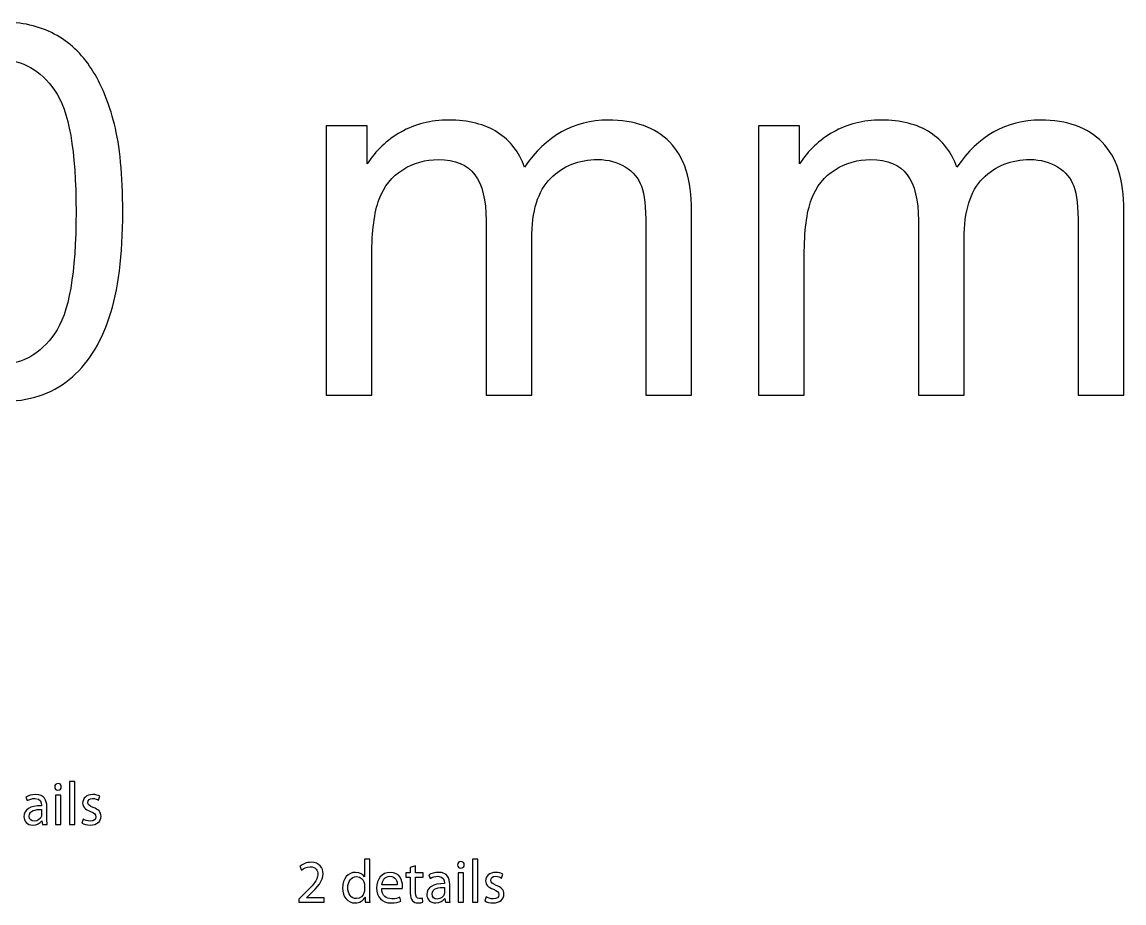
# Model space of a CAD drawing. Header units: millimetres. Extents: x 3373 to 5945, y -463 to 413.
# Drawn here: x 3479.5 to 3606.8, y 266.2 to 368 of the extents above; entities that cross this region are included whole.
import ezdxf

# ---------------------------------------------------------------- set-up
doc = ezdxf.new("R2010")
doc.units = ezdxf.units.MM
doc.header["$MEASUREMENT"] = 0
doc.layers.add('Layer 1', color=7, linetype='Continuous')

msp = doc.modelspace()

# ---------------------------------------------------------------- linework, layer by layer
at = {"layer": 'Layer 1', "color": 250}
for points, knots in [([(3463.1854, 346.1171), (3463.1854, 351.1847), (3463.7052, 355.2828), (3464.7447, 358.3814), (3464.7447, 358.3814), (3465.7942, 361.49), (3467.3435, 363.8788), (3469.4026, 365.5481), (3469.4026, 365.5481), (3471.4516, 367.2173), (3474.0404, 368.0469), (3477.159, 368.0469), (3477.159, 368.0469), (3479.4579, 368.0469), (3481.477, 367.5871), (3483.2261, 366.6576), (3483.2261, 366.6576), (3484.9653, 365.728), (3486.4047, 364.3886), (3487.5242, 362.6394), (3487.5242, 362.6394), (3488.6436, 360.9002), (3489.5232, 358.7712), (3490.1629, 356.2624), (3490.1629, 356.2624), (3490.8126, 353.7535), (3491.1325, 350.3651), (3491.1325, 346.1171), (3491.1325, 346.1171), (3491.1325, 341.0794), (3490.6127, 337.0013), (3489.5832, 333.9027), (3489.5832, 333.9027), (3488.5537, 330.7942), (3487.0044, 328.4053), (3484.9453, 326.7261), (3484.9453, 326.7261), (3482.8963, 325.0468), (3480.2975, 324.2072), (3477.159, 324.2072), (3477.159, 324.2072), (3473.0309, 324.2072), (3469.7824, 325.6766), (3467.4235, 328.6252), (3467.4235, 328.6252), (3464.5948, 332.2235), (3463.1854, 338.0508), (3463.1854, 346.1171)], [0, 0, 0, 0, 0.07692308, 0.07692308, 0.07692308, 0.07692308, 0.15384615, 0.15384615, 0.15384615, 0.15384615, 0.23076923, 0.23076923, 0.23076923, 0.23076923, 0.30769231, 0.30769231, 0.30769231, 0.30769231, 0.38461538, 0.38461538, 0.38461538, 0.38461538, 0.46153846, 0.46153846, 0.46153846, 0.46153846, 0.53846154, 0.53846154, 0.53846154, 0.53846154, 0.61538462, 0.61538462, 0.61538462, 0.61538462, 0.69230769, 0.69230769, 0.69230769, 0.69230769, 0.76923077, 0.76923077, 0.76923077, 0.76923077, 0.84615385, 0.84615385, 0.84615385, 0.84615385, 1, 1, 1, 1]), ([(3468.5829, 346.0971), (3468.5829, 339.0304), (3469.4026, 334.3325), (3471.0518, 332.0136), (3471.0518, 332.0136), (3472.701, 329.6847), (3474.7401, 328.5252), (3477.159, 328.5252), (3477.159, 328.5252), (3479.5778, 328.5252), (3481.6169, 329.6947), (3483.2661, 332.0236), (3483.2661, 332.0236), (3484.9154, 334.3625), (3485.735, 339.0504), (3485.735, 346.0971), (3485.735, 346.0971), (3485.735, 353.1638), (3484.9154, 357.8616), (3483.2661, 360.1806), (3483.2661, 360.1806), (3481.6269, 362.5095), (3479.5678, 363.6689), (3477.099, 363.6689), (3477.099, 363.6689), (3474.6801, 363.6689), (3472.741, 362.6394), (3471.2917, 360.5904), (3471.2917, 360.5904), (3469.4825, 357.9816), (3468.5829, 353.1438), (3468.5829, 346.0971)], [0, 0, 0, 0, 0.11111111, 0.11111111, 0.11111111, 0.11111111, 0.22222222, 0.22222222, 0.22222222, 0.22222222, 0.33333333, 0.33333333, 0.33333333, 0.33333333, 0.44444444, 0.44444444, 0.44444444, 0.44444444, 0.55555556, 0.55555556, 0.55555556, 0.55555556, 0.66666667, 0.66666667, 0.66666667, 0.66666667, 0.77777778, 0.77777778, 0.77777778, 0.77777778, 1, 1, 1, 1]), ([(3514.6415, 324.9269), (3514.6415, 324.9269), (3514.6415, 356.0525), (3514.6415, 356.0525), (3514.6415, 356.0525), (3514.6415, 356.0525), (3519.3793, 356.0525), (3519.3793, 356.0525), (3519.3793, 356.0525), (3519.3793, 356.0525), (3519.3793, 351.6545), (3519.3793, 351.6545), (3519.3793, 351.6545), (3520.3488, 353.1738), (3521.6482, 354.4032), (3523.2675, 355.3228), (3523.2675, 355.3228), (3524.8867, 356.2524), (3526.7259, 356.7122), (3528.7949, 356.7122), (3528.7949, 356.7122), (3531.0938, 356.7122), (3532.983, 356.2324), (3534.4523, 355.2828), (3534.4523, 355.2828), (3535.9216, 354.3233), (3536.9611, 352.9939), (3537.5608, 351.2747), (3537.5608, 351.2747), (3540.0397, 354.903), (3543.2482, 356.7122), (3547.2064, 356.7122), (3547.2064, 356.7122), (3550.3049, 356.7122), (3552.6938, 355.8626), (3554.3531, 354.1534), (3554.3531, 354.1534), (3556.0223, 352.4441), (3556.8619, 349.8154), (3556.8619, 346.267), (3556.8619, 346.267), (3556.8619, 346.267), (3556.8619, 324.9269), (3556.8619, 324.9269), (3556.8619, 324.9269), (3556.8619, 324.9269), (3551.5843, 324.9269), (3551.5843, 324.9269), (3551.5843, 324.9269), (3551.5843, 324.9269), (3551.5843, 344.5178), (3551.5843, 344.5178), (3551.5843, 344.5178), (3551.5843, 346.6168), (3551.4044, 348.1361), (3551.0646, 349.0657), (3551.0646, 349.0657), (3550.7247, 349.9953), (3550.105, 350.7349), (3549.1954, 351.3047), (3549.1954, 351.3047), (3548.2959, 351.8744), (3547.2364, 352.1543), (3546.0269, 352.1543), (3546.0269, 352.1543), (3543.8279, 352.1543), (3542.0088, 351.4246), (3540.5595, 349.9753), (3540.5595, 349.9753), (3539.1101, 348.516), (3538.3905, 346.187), (3538.3905, 342.9885), (3538.3905, 342.9885), (3538.3905, 342.9885), (3538.3905, 324.9269), (3538.3905, 324.9269), (3538.3905, 324.9269), (3538.3905, 324.9269), (3533.1129, 324.9269), (3533.1129, 324.9269), (3533.1129, 324.9269), (3533.1129, 324.9269), (3533.1129, 345.1275), (3533.1129, 345.1275), (3533.1129, 345.1275), (3533.1129, 347.4665), (3532.6831, 349.2256), (3531.8235, 350.3951), (3531.8235, 350.3951), (3530.9639, 351.5646), (3529.5546, 352.1543), (3527.6055, 352.1543), (3527.6055, 352.1543), (3526.1261, 352.1543), (3524.7568, 351.7645), (3523.4974, 350.9848), (3523.4974, 350.9848), (3522.2379, 350.2052), (3521.3284, 349.0657), (3520.7586, 347.5564), (3520.7586, 347.5564), (3520.1989, 346.0571), (3519.919, 343.8881), (3519.919, 341.0594), (3519.919, 341.0594), (3519.919, 341.0594), (3519.919, 324.9269), (3519.919, 324.9269), (3519.919, 324.9269), (3519.919, 324.9269), (3514.6415, 324.9269), (3514.6415, 324.9269)], [0, 0, 0, 0, 0.03448276, 0.03448276, 0.03448276, 0.03448276, 0.06896552, 0.06896552, 0.06896552, 0.06896552, 0.10344828, 0.10344828, 0.10344828, 0.10344828, 0.13793103, 0.13793103, 0.13793103, 0.13793103, 0.17241379, 0.17241379, 0.17241379, 0.17241379, 0.20689655, 0.20689655, 0.20689655, 0.20689655, 0.24137931, 0.24137931, 0.24137931, 0.24137931, 0.27586207, 0.27586207, 0.27586207, 0.27586207, 0.31034483, 0.31034483, 0.31034483, 0.31034483, 0.34482759, 0.34482759, 0.34482759, 0.34482759, 0.37931034, 0.37931034, 0.37931034, 0.37931034, 0.4137931, 0.4137931, 0.4137931, 0.4137931, 0.44827586, 0.44827586, 0.44827586, 0.44827586, 0.48275862, 0.48275862, 0.48275862, 0.48275862, 0.51724138, 0.51724138, 0.51724138, 0.51724138, 0.55172414, 0.55172414, 0.55172414, 0.55172414, 0.5862069, 0.5862069, 0.5862069, 0.5862069, 0.62068966, 0.62068966, 0.62068966, 0.62068966, 0.65517241, 0.65517241, 0.65517241, 0.65517241, 0.68965517, 0.68965517, 0.68965517, 0.68965517, 0.72413793, 0.72413793, 0.72413793, 0.72413793, 0.75862069, 0.75862069, 0.75862069, 0.75862069, 0.79310345, 0.79310345, 0.79310345, 0.79310345, 0.82758621, 0.82758621, 0.82758621, 0.82758621, 0.86206897, 0.86206897, 0.86206897, 0.86206897, 0.89655172, 0.89655172, 0.89655172, 0.89655172, 0.93103448, 0.93103448, 0.93103448, 0.93103448, 1, 1, 1, 1]), ([(3564.5983, 324.9269), (3564.5983, 324.9269), (3564.5983, 356.0525), (3564.5983, 356.0525), (3564.5983, 356.0525), (3564.5983, 356.0525), (3569.3361, 356.0525), (3569.3361, 356.0525), (3569.3361, 356.0525), (3569.3361, 356.0525), (3569.3361, 351.6545), (3569.3361, 351.6545), (3569.3361, 351.6545), (3570.3056, 353.1738), (3571.605, 354.4032), (3573.2243, 355.3228), (3573.2243, 355.3228), (3574.8435, 356.2524), (3576.6827, 356.7122), (3578.7517, 356.7122), (3578.7517, 356.7122), (3581.0506, 356.7122), (3582.9398, 356.2324), (3584.4091, 355.2828), (3584.4091, 355.2828), (3585.8784, 354.3233), (3586.9179, 352.9939), (3587.5176, 351.2747), (3587.5176, 351.2747), (3589.9965, 354.903), (3593.205, 356.7122), (3597.1632, 356.7122), (3597.1632, 356.7122), (3600.2617, 356.7122), (3602.6506, 355.8626), (3604.3099, 354.1534), (3604.3099, 354.1534), (3605.9791, 352.4441), (3606.8186, 349.8154), (3606.8186, 346.267), (3606.8186, 346.267), (3606.8186, 346.267), (3606.8186, 324.9269), (3606.8186, 324.9269), (3606.8186, 324.9269), (3606.8186, 324.9269), (3601.5411, 324.9269), (3601.5411, 324.9269), (3601.5411, 324.9269), (3601.5411, 324.9269), (3601.5411, 344.5178), (3601.5411, 344.5178), (3601.5411, 344.5178), (3601.5411, 346.6168), (3601.3612, 348.1361), (3601.0214, 349.0657), (3601.0214, 349.0657), (3600.6815, 349.9953), (3600.0618, 350.7349), (3599.1522, 351.3047), (3599.1522, 351.3047), (3598.2527, 351.8744), (3597.1932, 352.1543), (3595.9837, 352.1543), (3595.9837, 352.1543), (3593.7847, 352.1543), (3591.9656, 351.4246), (3590.5163, 349.9753), (3590.5163, 349.9753), (3589.0669, 348.516), (3588.3473, 346.187), (3588.3473, 342.9885), (3588.3473, 342.9885), (3588.3473, 342.9885), (3588.3473, 324.9269), (3588.3473, 324.9269), (3588.3473, 324.9269), (3588.3473, 324.9269), (3583.0697, 324.9269), (3583.0697, 324.9269), (3583.0697, 324.9269), (3583.0697, 324.9269), (3583.0697, 345.1275), (3583.0697, 345.1275), (3583.0697, 345.1275), (3583.0697, 347.4665), (3582.6399, 349.2256), (3581.7803, 350.3951), (3581.7803, 350.3951), (3580.9207, 351.5646), (3579.5114, 352.1543), (3577.5623, 352.1543), (3577.5623, 352.1543), (3576.0829, 352.1543), (3574.7136, 351.7645), (3573.4542, 350.9848), (3573.4542, 350.9848), (3572.1947, 350.2052), (3571.2852, 349.0657), (3570.7154, 347.5564), (3570.7154, 347.5564), (3570.1557, 346.0571), (3569.8758, 343.8881), (3569.8758, 341.0594), (3569.8758, 341.0594), (3569.8758, 341.0594), (3569.8758, 324.9269), (3569.8758, 324.9269), (3569.8758, 324.9269), (3569.8758, 324.9269), (3564.5983, 324.9269), (3564.5983, 324.9269)], [0, 0, 0, 0, 0.03448276, 0.03448276, 0.03448276, 0.03448276, 0.06896552, 0.06896552, 0.06896552, 0.06896552, 0.10344828, 0.10344828, 0.10344828, 0.10344828, 0.13793103, 0.13793103, 0.13793103, 0.13793103, 0.17241379, 0.17241379, 0.17241379, 0.17241379, 0.20689655, 0.20689655, 0.20689655, 0.20689655, 0.24137931, 0.24137931, 0.24137931, 0.24137931, 0.27586207, 0.27586207, 0.27586207, 0.27586207, 0.31034483, 0.31034483, 0.31034483, 0.31034483, 0.34482759, 0.34482759, 0.34482759, 0.34482759, 0.37931034, 0.37931034, 0.37931034, 0.37931034, 0.4137931, 0.4137931, 0.4137931, 0.4137931, 0.44827586, 0.44827586, 0.44827586, 0.44827586, 0.48275862, 0.48275862, 0.48275862, 0.48275862, 0.51724138, 0.51724138, 0.51724138, 0.51724138, 0.55172414, 0.55172414, 0.55172414, 0.55172414, 0.5862069, 0.5862069, 0.5862069, 0.5862069, 0.62068966, 0.62068966, 0.62068966, 0.62068966, 0.65517241, 0.65517241, 0.65517241, 0.65517241, 0.68965517, 0.68965517, 0.68965517, 0.68965517, 0.72413793, 0.72413793, 0.72413793, 0.72413793, 0.75862069, 0.75862069, 0.75862069, 0.75862069, 0.79310345, 0.79310345, 0.79310345, 0.79310345, 0.82758621, 0.82758621, 0.82758621, 0.82758621, 0.86206897, 0.86206897, 0.86206897, 0.86206897, 0.89655172, 0.89655172, 0.89655172, 0.89655172, 0.93103448, 0.93103448, 0.93103448, 0.93103448, 1, 1, 1, 1])]:
    msp.add_open_spline(points, degree=3, knots=knots, dxfattribs=at)
at = {"layer": 'Layer 1', "color": 251}
for points, knots in [([(3484.9901, 280.2833), (3484.9901, 280.2833), (3485.606, 280.2833), (3485.606, 280.2833), (3485.606, 280.2833), (3485.606, 280.2833), (3485.606, 275.3147), (3485.606, 275.3147), (3485.606, 275.3147), (3485.606, 275.3147), (3484.9901, 275.3147), (3484.9901, 275.3147), (3484.9901, 275.3147), (3484.9901, 275.3147), (3484.9901, 280.2833), (3484.9901, 280.2833)], [0, 0, 0, 0, 0.2, 0.2, 0.2, 0.2, 0.4, 0.4, 0.4, 0.4, 0.6, 0.6, 0.6, 0.6, 1, 1, 1, 1]), ([(3484.0379, 279.6532), (3484.0379, 279.4433), (3483.8908, 279.2754), (3483.646, 279.2754), (3483.646, 279.2754), (3483.422, 279.2754), (3483.2749, 279.4433), (3483.2749, 279.6532), (3483.2749, 279.6532), (3483.2749, 279.8631), (3483.4291, 280.0381), (3483.6598, 280.0381), (3483.6598, 280.0381), (3483.8838, 280.0381), (3484.0379, 279.8702), (3484.0379, 279.6532)], [0, 0, 0, 0, 0.2, 0.2, 0.2, 0.2, 0.4, 0.4, 0.4, 0.4, 0.6, 0.6, 0.6, 0.6, 1, 1, 1, 1]), ([(3482.3572, 276.1261), (3482.3572, 275.8323), (3482.3714, 275.5455), (3482.4063, 275.3147), (3482.4063, 275.3147), (3482.4063, 275.3147), (3481.8535, 275.3147), (3481.8535, 275.3147), (3481.8535, 275.3147), (3481.8535, 275.3147), (3481.8044, 275.7416), (3481.8044, 275.7416), (3481.8044, 275.7416), (3481.8044, 275.7416), (3481.7836, 275.7416), (3481.7836, 275.7416), (3481.7836, 275.7416), (3481.5945, 275.4756), (3481.2308, 275.2375), (3480.7479, 275.2375), (3480.7479, 275.2375), (3480.0621, 275.2375), (3479.7121, 275.7204), (3479.7121, 276.2104), (3479.7121, 276.2104), (3479.7121, 277.0289), (3480.4399, 277.4769), (3481.7483, 277.4699), (3481.7483, 277.4699), (3481.7483, 277.4699), (3481.7483, 277.5401), (3481.7483, 277.5401), (3481.7483, 277.5401), (3481.7483, 277.8128), (3481.6714, 278.3236), (3480.9786, 278.3165), (3480.9786, 278.3165), (3480.6569, 278.3165), (3480.3281, 278.2259), (3480.0899, 278.0646), (3480.0899, 278.0646), (3480.0899, 278.0646), (3479.9499, 278.4774), (3479.9499, 278.4774), (3479.9499, 278.4774), (3480.23, 278.6527), (3480.6427, 278.7716), (3481.0696, 278.7716), (3481.0696, 278.7716), (3482.1054, 278.7716), (3482.3572, 278.0646), (3482.3572, 277.393), (3482.3572, 277.393), (3482.3572, 277.393), (3482.3572, 276.1261), (3482.3572, 276.1261)], [0, 0, 0, 0, 0.06666667, 0.06666667, 0.06666667, 0.06666667, 0.13333333, 0.13333333, 0.13333333, 0.13333333, 0.2, 0.2, 0.2, 0.2, 0.26666667, 0.26666667, 0.26666667, 0.26666667, 0.33333333, 0.33333333, 0.33333333, 0.33333333, 0.4, 0.4, 0.4, 0.4, 0.46666667, 0.46666667, 0.46666667, 0.46666667, 0.53333333, 0.53333333, 0.53333333, 0.53333333, 0.6, 0.6, 0.6, 0.6, 0.66666667, 0.66666667, 0.66666667, 0.66666667, 0.73333333, 0.73333333, 0.73333333, 0.73333333, 0.8, 0.8, 0.8, 0.8, 0.86666667, 0.86666667, 0.86666667, 0.86666667, 1, 1, 1, 1]), ([(3483.3521, 278.7014), (3483.3521, 278.7014), (3483.9681, 278.7014), (3483.9681, 278.7014), (3483.9681, 278.7014), (3483.9681, 278.7014), (3483.9681, 275.3144), (3483.9681, 275.3144), (3483.9681, 275.3144), (3483.9681, 275.3144), (3483.3521, 275.3144), (3483.3521, 275.3144), (3483.3521, 275.3144), (3483.3521, 275.3144), (3483.3521, 278.7014), (3483.3521, 278.7014)], [0, 0, 0, 0, 0.2, 0.2, 0.2, 0.2, 0.4, 0.4, 0.4, 0.4, 0.6, 0.6, 0.6, 0.6, 1, 1, 1, 1]), ([(3486.5579, 275.9375), (3486.747, 275.8256), (3487.0687, 275.6993), (3487.3767, 275.6993), (3487.3767, 275.6993), (3487.8176, 275.6993), (3488.0275, 275.9163), (3488.0275, 276.2031), (3488.0275, 276.2031), (3488.0275, 276.4973), (3487.8526, 276.6511), (3487.4045, 276.8191), (3487.4045, 276.8191), (3486.7889, 277.0431), (3486.5018, 277.3719), (3486.5018, 277.7779), (3486.5018, 277.7779), (3486.5018, 278.3237), (3486.9498, 278.7717), (3487.6705, 278.7717), (3487.6705, 278.7717), (3488.0134, 278.7717), (3488.3144, 278.6807), (3488.4964, 278.5614), (3488.4964, 278.5614), (3488.4964, 278.5614), (3488.3493, 278.1138), (3488.3493, 278.1138), (3488.3493, 278.1138), (3488.2163, 278.1977), (3487.9715, 278.3166), (3487.6564, 278.3166), (3487.6564, 278.3166), (3487.2927, 278.3166), (3487.0966, 278.1067), (3487.0966, 277.8548), (3487.0966, 277.8548), (3487.0966, 277.5751), (3487.2927, 277.4491), (3487.7337, 277.2741), (3487.7337, 277.2741), (3488.3144, 277.0572), (3488.6223, 276.763), (3488.6223, 276.2592), (3488.6223, 276.2592), (3488.6223, 275.6577), (3488.1535, 275.2376), (3487.3626, 275.2376), (3487.3626, 275.2376), (3486.9918, 275.2376), (3486.6489, 275.3356), (3486.4108, 275.4753), (3486.4108, 275.4753), (3486.4108, 275.4753), (3486.5579, 275.9375), (3486.5579, 275.9375)], [0, 0, 0, 0, 0.06666667, 0.06666667, 0.06666667, 0.06666667, 0.13333333, 0.13333333, 0.13333333, 0.13333333, 0.2, 0.2, 0.2, 0.2, 0.26666667, 0.26666667, 0.26666667, 0.26666667, 0.33333333, 0.33333333, 0.33333333, 0.33333333, 0.4, 0.4, 0.4, 0.4, 0.46666667, 0.46666667, 0.46666667, 0.46666667, 0.53333333, 0.53333333, 0.53333333, 0.53333333, 0.6, 0.6, 0.6, 0.6, 0.66666667, 0.66666667, 0.66666667, 0.66666667, 0.73333333, 0.73333333, 0.73333333, 0.73333333, 0.8, 0.8, 0.8, 0.8, 0.86666667, 0.86666667, 0.86666667, 0.86666667, 1, 1, 1, 1]), ([(3481.7625, 277.043), (3481.0908, 277.0571), (3480.3281, 276.9382), (3480.3281, 276.2803), (3480.3281, 276.2803), (3480.3281, 275.8742), (3480.5937, 275.6926), (3480.9017, 275.6926), (3480.9017, 275.6926), (3481.3497, 275.6926), (3481.6365, 275.9723), (3481.7342, 276.2591), (3481.7342, 276.2591), (3481.7554, 276.3293), (3481.7625, 276.3992), (3481.7625, 276.4553), (3481.7625, 276.4553), (3481.7625, 276.4553), (3481.7625, 277.043), (3481.7625, 277.043)], [0, 0, 0, 0, 0.16666667, 0.16666667, 0.16666667, 0.16666667, 0.33333333, 0.33333333, 0.33333333, 0.33333333, 0.5, 0.5, 0.5, 0.5, 0.66666667, 0.66666667, 0.66666667, 0.66666667, 1, 1, 1, 1]), ([(3519.6811, 271.2831), (3519.6811, 271.2831), (3519.6811, 267.1895), (3519.6811, 267.1895), (3519.6811, 267.1895), (3519.6811, 266.8885), (3519.6952, 266.5456), (3519.7093, 266.3146), (3519.7093, 266.3146), (3519.7093, 266.3146), (3519.1636, 266.3146), (3519.1636, 266.3146), (3519.1636, 266.3146), (3519.1636, 266.3146), (3519.1354, 266.9023), (3519.1354, 266.9023), (3519.1354, 266.9023), (3519.1354, 266.9023), (3519.1145, 266.9023), (3519.1145, 266.9023), (3519.1145, 266.9023), (3518.9325, 266.5245), (3518.5265, 266.2377), (3517.9737, 266.2377), (3517.9737, 266.2377), (3517.1549, 266.2377), (3516.5185, 266.9305), (3516.5185, 267.9592), (3516.5185, 267.9592), (3516.511, 269.086), (3517.2177, 269.7714), (3518.0365, 269.7714), (3518.0365, 269.7714), (3518.5614, 269.7714), (3518.9043, 269.5266), (3519.0585, 269.2606), (3519.0585, 269.2606), (3519.0585, 269.2606), (3519.0726, 269.2606), (3519.0726, 269.2606), (3519.0726, 269.2606), (3519.0726, 269.2606), (3519.0726, 271.2831), (3519.0726, 271.2831), (3519.0726, 271.2831), (3519.0726, 271.2831), (3519.6811, 271.2831), (3519.6811, 271.2831)], [0, 0, 0, 0, 0.07692308, 0.07692308, 0.07692308, 0.07692308, 0.15384615, 0.15384615, 0.15384615, 0.15384615, 0.23076923, 0.23076923, 0.23076923, 0.23076923, 0.30769231, 0.30769231, 0.30769231, 0.30769231, 0.38461538, 0.38461538, 0.38461538, 0.38461538, 0.46153846, 0.46153846, 0.46153846, 0.46153846, 0.53846154, 0.53846154, 0.53846154, 0.53846154, 0.61538462, 0.61538462, 0.61538462, 0.61538462, 0.69230769, 0.69230769, 0.69230769, 0.69230769, 0.76923077, 0.76923077, 0.76923077, 0.76923077, 0.84615385, 0.84615385, 0.84615385, 0.84615385, 1, 1, 1, 1]), ([(3531.5468, 271.2832), (3531.5468, 271.2832), (3532.1624, 271.2832), (3532.1624, 271.2832), (3532.1624, 271.2832), (3532.1624, 271.2832), (3532.1624, 266.3147), (3532.1624, 266.3147), (3532.1624, 266.3147), (3532.1624, 266.3147), (3531.5468, 266.3147), (3531.5468, 266.3147), (3531.5468, 266.3147), (3531.5468, 266.3147), (3531.5468, 271.2832), (3531.5468, 271.2832)], [0, 0, 0, 0, 0.2, 0.2, 0.2, 0.2, 0.4, 0.4, 0.4, 0.4, 0.6, 0.6, 0.6, 0.6, 1, 1, 1, 1]), ([(3511.4924, 266.3146), (3511.4924, 266.3146), (3511.4924, 266.6924), (3511.4924, 266.6924), (3511.4924, 266.6924), (3511.4924, 266.6924), (3511.9754, 267.1613), (3511.9754, 267.1613), (3511.9754, 267.1613), (3513.137, 268.2669), (3513.6686, 268.855), (3513.6686, 269.5408), (3513.6686, 269.5408), (3513.6686, 270.0025), (3513.4516, 270.4294), (3512.773, 270.4294), (3512.773, 270.4294), (3512.3603, 270.4294), (3512.0174, 270.2195), (3511.8074, 270.0445), (3511.8074, 270.0445), (3511.8074, 270.0445), (3511.6113, 270.4784), (3511.6113, 270.4784), (3511.6113, 270.4784), (3511.9193, 270.7374), (3512.3744, 270.9402), (3512.8919, 270.9402), (3512.8919, 270.9402), (3513.8718, 270.9402), (3514.2846, 270.2685), (3514.2846, 269.6177), (3514.2846, 269.6177), (3514.2846, 268.7777), (3513.6757, 268.099), (3512.7173, 267.1754), (3512.7173, 267.1754), (3512.7173, 267.1754), (3512.3603, 266.8395), (3512.3603, 266.8395), (3512.3603, 266.8395), (3512.3603, 266.8395), (3512.3603, 266.8254), (3512.3603, 266.8254), (3512.3603, 266.8254), (3512.3603, 266.8254), (3514.3964, 266.8254), (3514.3964, 266.8254), (3514.3964, 266.8254), (3514.3964, 266.8254), (3514.3964, 266.3146), (3514.3964, 266.3146), (3514.3964, 266.3146), (3514.3964, 266.3146), (3511.4924, 266.3146), (3511.4924, 266.3146)], [0, 0, 0, 0, 0.06666667, 0.06666667, 0.06666667, 0.06666667, 0.13333333, 0.13333333, 0.13333333, 0.13333333, 0.2, 0.2, 0.2, 0.2, 0.26666667, 0.26666667, 0.26666667, 0.26666667, 0.33333333, 0.33333333, 0.33333333, 0.33333333, 0.4, 0.4, 0.4, 0.4, 0.46666667, 0.46666667, 0.46666667, 0.46666667, 0.53333333, 0.53333333, 0.53333333, 0.53333333, 0.6, 0.6, 0.6, 0.6, 0.66666667, 0.66666667, 0.66666667, 0.66666667, 0.73333333, 0.73333333, 0.73333333, 0.73333333, 0.8, 0.8, 0.8, 0.8, 0.86666667, 0.86666667, 0.86666667, 0.86666667, 1, 1, 1, 1]), ([(3524.9595, 270.5133), (3524.9595, 270.5133), (3524.9595, 269.7016), (3524.9595, 269.7016), (3524.9595, 269.7016), (3524.9595, 269.7016), (3525.8415, 269.7016), (3525.8415, 269.7016), (3525.8415, 269.7016), (3525.8415, 269.7016), (3525.8415, 269.2327), (3525.8415, 269.2327), (3525.8415, 269.2327), (3525.8415, 269.2327), (3524.9595, 269.2327), (3524.9595, 269.2327), (3524.9595, 269.2327), (3524.9595, 269.2327), (3524.9595, 267.4064), (3524.9595, 267.4064), (3524.9595, 267.4064), (3524.9595, 266.9863), (3525.0788, 266.7485), (3525.4217, 266.7485), (3525.4217, 266.7485), (3525.5892, 266.7485), (3525.6873, 266.7626), (3525.7783, 266.7905), (3525.7783, 266.7905), (3525.7783, 266.7905), (3525.8062, 266.3216), (3525.8062, 266.3216), (3525.8062, 266.3216), (3525.6873, 266.2796), (3525.4982, 266.2377), (3525.2608, 266.2377), (3525.2608, 266.2377), (3524.9737, 266.2377), (3524.7429, 266.3357), (3524.5958, 266.4966), (3524.5958, 266.4966), (3524.4276, 266.6853), (3524.3581, 266.9863), (3524.3581, 267.3853), (3524.3581, 267.3853), (3524.3581, 267.3853), (3524.3581, 269.2327), (3524.3581, 269.2327), (3524.3581, 269.2327), (3524.3581, 269.2327), (3523.8331, 269.2327), (3523.8331, 269.2327), (3523.8331, 269.2327), (3523.8331, 269.2327), (3523.8331, 269.7016), (3523.8331, 269.7016), (3523.8331, 269.7016), (3523.8331, 269.7016), (3524.3581, 269.7016), (3524.3581, 269.7016), (3524.3581, 269.7016), (3524.3581, 269.7016), (3524.3581, 270.3313), (3524.3581, 270.3313), (3524.3581, 270.3313), (3524.3581, 270.3313), (3524.9595, 270.5133), (3524.9595, 270.5133)], [0, 0, 0, 0, 0.05555556, 0.05555556, 0.05555556, 0.05555556, 0.11111111, 0.11111111, 0.11111111, 0.11111111, 0.16666667, 0.16666667, 0.16666667, 0.16666667, 0.22222222, 0.22222222, 0.22222222, 0.22222222, 0.27777778, 0.27777778, 0.27777778, 0.27777778, 0.33333333, 0.33333333, 0.33333333, 0.33333333, 0.38888889, 0.38888889, 0.38888889, 0.38888889, 0.44444444, 0.44444444, 0.44444444, 0.44444444, 0.5, 0.5, 0.5, 0.5, 0.55555556, 0.55555556, 0.55555556, 0.55555556, 0.61111111, 0.61111111, 0.61111111, 0.61111111, 0.66666667, 0.66666667, 0.66666667, 0.66666667, 0.72222222, 0.72222222, 0.72222222, 0.72222222, 0.77777778, 0.77777778, 0.77777778, 0.77777778, 0.83333333, 0.83333333, 0.83333333, 0.83333333, 0.88888889, 0.88888889, 0.88888889, 0.88888889, 1, 1, 1, 1]), ([(3530.5946, 270.6535), (3530.5946, 270.4432), (3530.4475, 270.2753), (3530.2031, 270.2753), (3530.2031, 270.2753), (3529.979, 270.2753), (3529.8319, 270.4432), (3529.8319, 270.6535), (3529.8319, 270.6535), (3529.8319, 270.863), (3529.9861, 271.038), (3530.2168, 271.038), (3530.2168, 271.038), (3530.4408, 271.038), (3530.5946, 270.8701), (3530.5946, 270.6535)], [0, 0, 0, 0, 0.2, 0.2, 0.2, 0.2, 0.4, 0.4, 0.4, 0.4, 0.6, 0.6, 0.6, 0.6, 1, 1, 1, 1]), ([(3519.0726, 268.3229), (3519.0726, 268.3998), (3519.0652, 268.505), (3519.0443, 268.5819), (3519.0443, 268.5819), (3518.9533, 268.9668), (3518.6175, 269.2888), (3518.1553, 269.2888), (3518.1553, 269.2888), (3517.5189, 269.2888), (3517.1408, 268.729), (3517.1408, 267.9871), (3517.1408, 267.9871), (3517.1408, 267.3013), (3517.4837, 266.7347), (3518.1416, 266.7347), (3518.1416, 266.7347), (3518.5543, 266.7347), (3518.9325, 267.0145), (3519.0443, 267.4692), (3519.0443, 267.4692), (3519.0652, 267.5532), (3519.0726, 267.6371), (3519.0726, 267.7352), (3519.0726, 267.7352), (3519.0726, 267.7352), (3519.0726, 268.3229), (3519.0726, 268.3229)], [0, 0, 0, 0, 0.125, 0.125, 0.125, 0.125, 0.25, 0.25, 0.25, 0.25, 0.375, 0.375, 0.375, 0.375, 0.5, 0.5, 0.5, 0.5, 0.625, 0.625, 0.625, 0.625, 0.75, 0.75, 0.75, 0.75, 1, 1, 1, 1]), ([(3521.0539, 267.8961), (3521.068, 267.0635), (3521.5926, 266.7203), (3522.2156, 266.7203), (3522.2156, 266.7203), (3522.6562, 266.7203), (3522.9293, 266.7975), (3523.1533, 266.8956), (3523.1533, 266.8956), (3523.1533, 266.8956), (3523.2651, 266.4546), (3523.2651, 266.4546), (3523.2651, 266.4546), (3523.0482, 266.3566), (3522.6707, 266.2377), (3522.1316, 266.2377), (3522.1316, 266.2377), (3521.0885, 266.2377), (3520.4662, 266.9305), (3520.4662, 267.9522), (3520.4662, 267.9522), (3520.4662, 268.9738), (3521.068, 269.7714), (3522.0547, 269.7714), (3522.0547, 269.7714), (3523.1674, 269.7714), (3523.4542, 268.8059), (3523.4542, 268.1829), (3523.4542, 268.1829), (3523.4542, 268.0573), (3523.4471, 267.9663), (3523.4334, 267.8961), (3523.4334, 267.8961), (3523.4334, 267.8961), (3521.0539, 267.8961), (3521.0539, 267.8961)], [0, 0, 0, 0, 0.1, 0.1, 0.1, 0.1, 0.2, 0.2, 0.2, 0.2, 0.3, 0.3, 0.3, 0.3, 0.4, 0.4, 0.4, 0.4, 0.5, 0.5, 0.5, 0.5, 0.6, 0.6, 0.6, 0.6, 0.7, 0.7, 0.7, 0.7, 0.8, 0.8, 0.8, 0.8, 1, 1, 1, 1]), ([(3522.8594, 268.337), (3522.8665, 268.7219), (3522.6982, 269.3305), (3522.0057, 269.3305), (3522.0057, 269.3305), (3521.376, 269.3305), (3521.11, 268.7639), (3521.061, 268.337), (3521.061, 268.337), (3521.061, 268.337), (3522.8594, 268.337), (3522.8594, 268.337)], [0, 0, 0, 0, 0.25, 0.25, 0.25, 0.25, 0.5, 0.5, 0.5, 0.5, 1, 1, 1, 1]), ([(3528.9144, 267.1261), (3528.9144, 266.8323), (3528.9285, 266.5455), (3528.963, 266.3147), (3528.963, 266.3147), (3528.963, 266.3147), (3528.4102, 266.3147), (3528.4102, 266.3147), (3528.4102, 266.3147), (3528.4102, 266.3147), (3528.3612, 266.7416), (3528.3612, 266.7416), (3528.3612, 266.7416), (3528.3612, 266.7416), (3528.3407, 266.7416), (3528.3407, 266.7416), (3528.3407, 266.7416), (3528.1513, 266.4756), (3527.7876, 266.2375), (3527.3046, 266.2375), (3527.3046, 266.2375), (3526.6188, 266.2375), (3526.2689, 266.7204), (3526.2689, 267.2105), (3526.2689, 267.2105), (3526.2689, 268.0289), (3526.997, 268.4769), (3528.3055, 268.4699), (3528.3055, 268.4699), (3528.3055, 268.4699), (3528.3055, 268.5401), (3528.3055, 268.5401), (3528.3055, 268.5401), (3528.3055, 268.8128), (3528.2282, 269.3236), (3527.5357, 269.3165), (3527.5357, 269.3165), (3527.2136, 269.3165), (3526.8848, 269.2259), (3526.6471, 269.0647), (3526.6471, 269.0647), (3526.6471, 269.0647), (3526.507, 269.4774), (3526.507, 269.4774), (3526.507, 269.4774), (3526.7868, 269.6527), (3527.1995, 269.7716), (3527.6267, 269.7716), (3527.6267, 269.7716), (3528.6625, 269.7716), (3528.9144, 269.0647), (3528.9144, 268.393), (3528.9144, 268.393), (3528.9144, 268.393), (3528.9144, 267.1261), (3528.9144, 267.1261)], [0, 0, 0, 0, 0.06666667, 0.06666667, 0.06666667, 0.06666667, 0.13333333, 0.13333333, 0.13333333, 0.13333333, 0.2, 0.2, 0.2, 0.2, 0.26666667, 0.26666667, 0.26666667, 0.26666667, 0.33333333, 0.33333333, 0.33333333, 0.33333333, 0.4, 0.4, 0.4, 0.4, 0.46666667, 0.46666667, 0.46666667, 0.46666667, 0.53333333, 0.53333333, 0.53333333, 0.53333333, 0.6, 0.6, 0.6, 0.6, 0.66666667, 0.66666667, 0.66666667, 0.66666667, 0.73333333, 0.73333333, 0.73333333, 0.73333333, 0.8, 0.8, 0.8, 0.8, 0.86666667, 0.86666667, 0.86666667, 0.86666667, 1, 1, 1, 1]), ([(3529.9088, 269.7013), (3529.9088, 269.7013), (3530.5248, 269.7013), (3530.5248, 269.7013), (3530.5248, 269.7013), (3530.5248, 269.7013), (3530.5248, 266.3143), (3530.5248, 266.3143), (3530.5248, 266.3143), (3530.5248, 266.3143), (3529.9088, 266.3143), (3529.9088, 266.3143), (3529.9088, 266.3143), (3529.9088, 266.3143), (3529.9088, 269.7013), (3529.9088, 269.7013)], [0, 0, 0, 0, 0.2, 0.2, 0.2, 0.2, 0.4, 0.4, 0.4, 0.4, 0.6, 0.6, 0.6, 0.6, 1, 1, 1, 1]), ([(3533.1148, 266.9375), (3533.3035, 266.8257), (3533.6256, 266.6994), (3533.9332, 266.6994), (3533.9332, 266.6994), (3534.3742, 266.6994), (3534.5844, 266.9163), (3534.5844, 267.2031), (3534.5844, 267.2031), (3534.5844, 267.4974), (3534.4095, 267.6512), (3533.9614, 267.8191), (3533.9614, 267.8191), (3533.3455, 268.0431), (3533.059, 268.3719), (3533.059, 268.7779), (3533.059, 268.7779), (3533.059, 269.3237), (3533.5067, 269.7717), (3534.2274, 269.7717), (3534.2274, 269.7717), (3534.5703, 269.7717), (3534.8713, 269.6807), (3535.0529, 269.5615), (3535.0529, 269.5615), (3535.0529, 269.5615), (3534.9062, 269.1138), (3534.9062, 269.1138), (3534.9062, 269.1138), (3534.7732, 269.1978), (3534.5284, 269.3166), (3534.2133, 269.3166), (3534.2133, 269.3166), (3533.8496, 269.3166), (3533.6535, 269.1067), (3533.6535, 268.8549), (3533.6535, 268.8549), (3533.6535, 268.5751), (3533.8496, 268.4492), (3534.2902, 268.2742), (3534.2902, 268.2742), (3534.8713, 268.0572), (3535.1792, 267.763), (3535.1792, 267.2592), (3535.1792, 267.2592), (3535.1792, 266.6578), (3534.7104, 266.2376), (3533.9195, 266.2376), (3533.9195, 266.2376), (3533.5487, 266.2376), (3533.2058, 266.3357), (3532.968, 266.4754), (3532.968, 266.4754), (3532.968, 266.4754), (3533.1148, 266.9375), (3533.1148, 266.9375)], [0, 0, 0, 0, 0.06666667, 0.06666667, 0.06666667, 0.06666667, 0.13333333, 0.13333333, 0.13333333, 0.13333333, 0.2, 0.2, 0.2, 0.2, 0.26666667, 0.26666667, 0.26666667, 0.26666667, 0.33333333, 0.33333333, 0.33333333, 0.33333333, 0.4, 0.4, 0.4, 0.4, 0.46666667, 0.46666667, 0.46666667, 0.46666667, 0.53333333, 0.53333333, 0.53333333, 0.53333333, 0.6, 0.6, 0.6, 0.6, 0.66666667, 0.66666667, 0.66666667, 0.66666667, 0.73333333, 0.73333333, 0.73333333, 0.73333333, 0.8, 0.8, 0.8, 0.8, 0.86666667, 0.86666667, 0.86666667, 0.86666667, 1, 1, 1, 1]), ([(3528.3192, 268.043), (3527.6475, 268.0571), (3526.8848, 267.9382), (3526.8848, 267.2803), (3526.8848, 267.2803), (3526.8848, 266.8743), (3527.1505, 266.6926), (3527.4588, 266.6926), (3527.4588, 266.6926), (3527.9065, 266.6926), (3528.1936, 266.9723), (3528.2914, 267.2591), (3528.2914, 267.2591), (3528.3122, 267.3293), (3528.3192, 267.3992), (3528.3192, 267.4553), (3528.3192, 267.4553), (3528.3192, 267.4553), (3528.3192, 268.043), (3528.3192, 268.043)], [0, 0, 0, 0, 0.16666667, 0.16666667, 0.16666667, 0.16666667, 0.33333333, 0.33333333, 0.33333333, 0.33333333, 0.5, 0.5, 0.5, 0.5, 0.66666667, 0.66666667, 0.66666667, 0.66666667, 1, 1, 1, 1])]:
    msp.add_open_spline(points, degree=3, knots=knots, dxfattribs=at)

doc.saveas('drawing.dxf')
